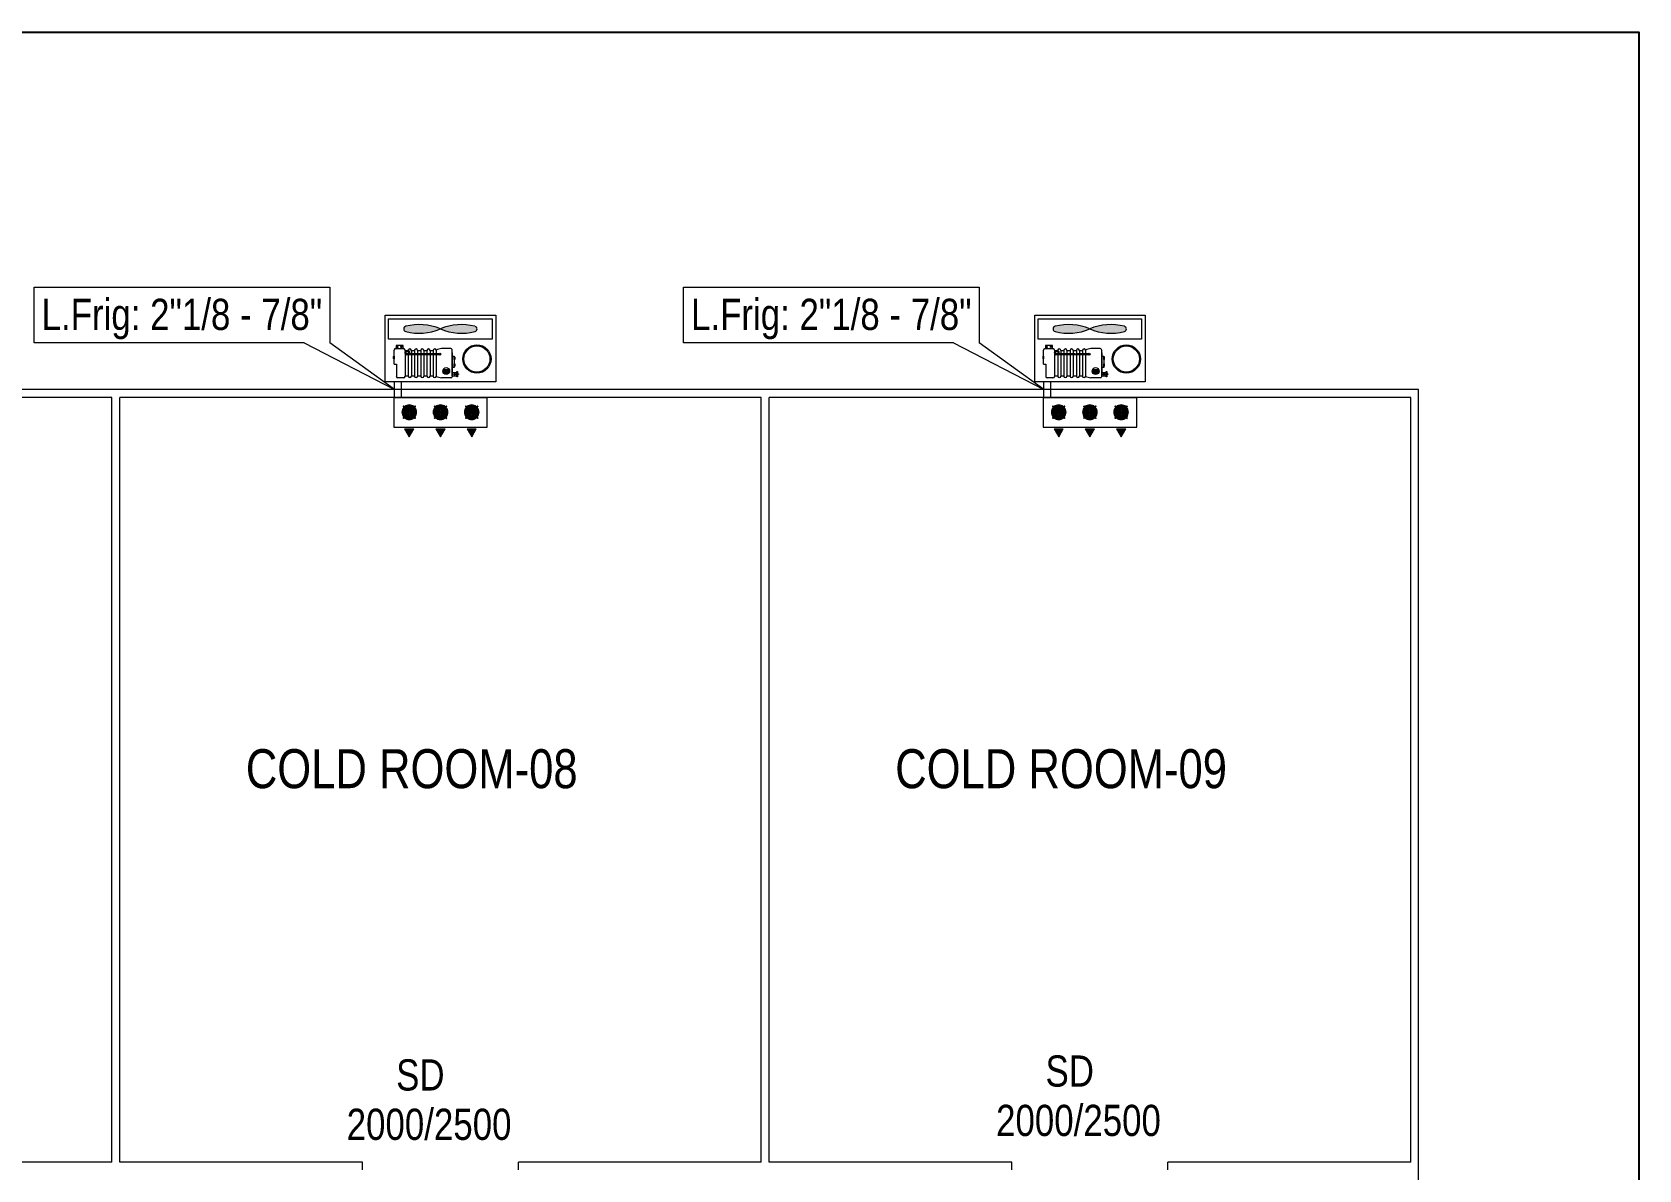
# Model space of a CAD drawing. Header units: millimetres. Extents: x 3417.1 to 3507.1, y 1298.2 to 1329.8.
# Drawn here: x 3486.51 to 3507.11, y 1315.26 to 1329.84 of the extents above; entities that cross this region are included whole.
import ezdxf

# ---------------------------------------------------------------- set-up
doc = ezdxf.new("R2010")
doc.units = ezdxf.units.MM
doc.linetypes.add('JIS_02_0.7', pattern=[1.35, 0.75, -0.6])
for name, color, linetype, lineweight in [('Contour', 7, 'Continuous', 9), ('Froid', 6, 'Continuous', 9), ('P.A.C', 112, 'Continuous', 13)]:
    doc.layers.add(name, color=color, linetype=linetype, lineweight=lineweight)
doc.layers.add('Text01', color=42, linetype='Continuous')
doc.styles.get("Standard").update_dxf_attribs({"font": 'arial.ttf'})

# ---------------------------------------------------------------- blocks, each defined once
blk = doc.blocks.new('GTEW')
at = {"layer": 'Froid'}
h = blk.add_hatch(color=256, dxfattribs=at)
h.dxf.hatch_style = 1
h.set_gradient(color1=(255, 0, 255), color2=(173, 173, 173), tint=1, name='SPHERICAL')
h.paths.add_polyline_path([(3492.186, 1326.001, 0.76774), (3492.186, 1326.068, 0.170197), (3491.742, 1326.034, 0.170197)])
h.paths.add_polyline_path([(3491.742, 1326.034, 0.170197), (3491.298, 1326.068, 0.76774), (3491.298, 1326.001, 0.170197)])
h = blk.add_hatch(color=256, dxfattribs=at)
h.dxf.hatch_style = 1
h.set_gradient(color1=(255, 0, 255), color2=(173, 173, 173), tint=1, name='SPHERICAL')
h.paths.add_polyline_path([(3500.511, 1326.001, 0.76774), (3500.511, 1326.068, 0.170197), (3500.067, 1326.034, 0.170197)])
h.paths.add_polyline_path([(3500.067, 1326.034, 0.170197), (3499.623, 1326.068, 0.76774), (3499.623, 1326.001, 0.170197)])
h = blk.add_hatch(color=256, dxfattribs=at)
h.dxf.hatch_style = 1
h.paths.add_polyline_path([(3491.301, 1325.755), (3491.301, 1325.758), (3491.291, 1325.758), (3491.291, 1325.737, -0.190781)])
h.paths.add_polyline_path([(3491.291, 1325.729), (3491.291, 1325.724, 0.414214), (3491.311, 1325.704), (3491.319, 1325.704, -0.376247)])
h.paths.add_polyline_path([(3491.331, 1325.707, -0.106016), (3491.319, 1325.704), (3491.331, 1325.704)])
h.paths.add_polyline_path([(3491.301, 1325.735), (3491.301, 1325.736, 0.041034), (3491.301, 1325.733, 0.427359), (3491.32, 1325.715, -0.398981)])
h = blk.add_hatch(color=256, dxfattribs=at)
h.dxf.hatch_style = 1
h.paths.add_polyline_path([(3491.331, 1325.758), (3491.306, 1325.758, 0.051406), (3491.301, 1325.755), (3491.301, 1325.736, -0.579239), (3491.331, 1325.747)])
h = blk.add_hatch(color=256, dxfattribs=at)
h.dxf.hatch_style = 1
h.paths.add_polyline_path([(3491.726, 1325.71, 1), (3491.744, 1325.71, 1)])
h = blk.add_hatch(color=256, dxfattribs=at)
h.dxf.hatch_style = 1
h.paths.add_polyline_path([(3499.626, 1325.755), (3499.626, 1325.758), (3499.616, 1325.758), (3499.616, 1325.737, -0.190781)])
h.paths.add_polyline_path([(3499.616, 1325.729), (3499.616, 1325.724, 0.414214), (3499.636, 1325.704), (3499.644, 1325.704, -0.376247)])
h.paths.add_polyline_path([(3499.656, 1325.707, -0.106016), (3499.644, 1325.704), (3499.656, 1325.704)])
h.paths.add_polyline_path([(3499.626, 1325.735), (3499.626, 1325.736, 0.041034), (3499.626, 1325.733, 0.427359), (3499.645, 1325.715, -0.398981)])
h = blk.add_hatch(color=256, dxfattribs=at)
h.dxf.hatch_style = 1
h.paths.add_polyline_path([(3499.656, 1325.758), (3499.631, 1325.758, 0.051406), (3499.626, 1325.755), (3499.626, 1325.736, -0.579239), (3499.656, 1325.747)])
h = blk.add_hatch(color=256, dxfattribs=at)
h.dxf.hatch_style = 1
h.paths.add_polyline_path([(3500.051, 1325.71, 1), (3500.069, 1325.71, 1)])
h = blk.add_hatch(color=256, dxfattribs=at)
h.dxf.hatch_style = 1
h.paths.add_polyline_path([(3491.857, 1325.513), (3491.777, 1325.513, 0.103921), (3491.773, 1325.495, 1), (3491.861, 1325.495, 0.103921)])
h = blk.add_hatch(color=256, dxfattribs=at)
h.dxf.hatch_style = 1
h.paths.add_polyline_path([(3500.182, 1325.513), (3500.102, 1325.513, 0.103921), (3500.098, 1325.495, 1), (3500.186, 1325.495, 0.103921)])
h = blk.add_hatch(color=256, dxfattribs=at)
h.dxf.hatch_style = 1
h.paths.add_polyline_path([(3491.975, 1325.457), (3491.971, 1325.459), (3491.971, 1325.449), (3491.975, 1325.45)])
h.paths.add_polyline_path([(3491.971, 1325.457), (3491.968, 1325.457), (3491.968, 1325.451), (3491.971, 1325.451)])
h.paths.add_polyline_path([(3491.971, 1325.459), (3491.968, 1325.459), (3491.968, 1325.457), (3491.971, 1325.457)])
h.paths.add_polyline_path([(3491.971, 1325.451), (3491.968, 1325.451), (3491.968, 1325.449), (3491.971, 1325.449)])
h = blk.add_hatch(color=256, dxfattribs=at)
h.dxf.hatch_style = 1
h.paths.add_polyline_path([(3500.3, 1325.457), (3500.296, 1325.459), (3500.296, 1325.449), (3500.3, 1325.45)])
h.paths.add_polyline_path([(3500.296, 1325.457), (3500.293, 1325.457), (3500.293, 1325.451), (3500.296, 1325.451)])
h.paths.add_polyline_path([(3500.296, 1325.459), (3500.293, 1325.459), (3500.293, 1325.457), (3500.296, 1325.457)])
h.paths.add_polyline_path([(3500.296, 1325.451), (3500.293, 1325.451), (3500.293, 1325.449), (3500.296, 1325.449)])
for points in [[(3491.284, 1324.753), (3491.403, 1324.753), (3491.344, 1324.652)], [(3491.684, 1324.753), (3491.803, 1324.753), (3491.744, 1324.652)], [(3492.084, 1324.753), (3492.203, 1324.753), (3492.144, 1324.652)], [(3499.609, 1324.753), (3499.728, 1324.753), (3499.669, 1324.652)], [(3500.009, 1324.753), (3500.128, 1324.753), (3500.069, 1324.652)], [(3500.409, 1324.753), (3500.528, 1324.753), (3500.469, 1324.652)]]:
    blk.add_hatch(color=256, dxfattribs=at).paths.add_polyline_path(points)
at = {"layer": 'Contour'}
for p, q in [((3504.281, 1325.256), (3469.881, 1325.256)), ((3487.531, 1325.156), (3479.306, 1325.156)), ((3487.531, 1315.356), (3487.531, 1325.156)), ((3495.856, 1325.156), (3487.631, 1325.156)), ((3487.631, 1315.356), (3487.631, 1325.156)), ((3495.856, 1315.356), (3495.856, 1325.156)), ((3504.181, 1325.156), (3495.956, 1325.156)), ((3495.956, 1315.356), (3495.956, 1325.156)), ((3504.181, 1315.356), (3504.181, 1325.156)), ((3504.281, 1301.256), (3504.281, 1325.256)), ((3487.531, 1315.356), (3484.419, 1315.356)), ((3490.744, 1315.356), (3487.631, 1315.356)), ((3490.744, 1315.256), (3490.744, 1315.356)), ((3495.856, 1315.356), (3492.744, 1315.356)), ((3492.744, 1315.256), (3492.744, 1315.356)), ((3499.069, 1315.356), (3495.956, 1315.356)), ((3499.069, 1315.256), (3499.069, 1315.356)), ((3504.181, 1315.356), (3501.069, 1315.356)), ((3501.069, 1315.256), (3501.069, 1315.356))]:
    blk.add_line(p, q, dxfattribs=at)
at = {"layer": 'Froid', "color": 8}
for p, q in [((3489.994, 1325.855), (3491.153, 1325.256)), ((3491.153, 1325.257), (3490.325, 1325.855)), ((3498.319, 1325.855), (3499.478, 1325.256)), ((3499.478, 1325.257), (3498.65, 1325.855))]:
    blk.add_line(p, q, dxfattribs=at)
at = {"layer": 'Froid'}
for p, q in [((3491.143, 1325.674), (3491.149, 1325.674)), ((3491.149, 1325.584), (3491.149, 1325.762)), ((3491.169, 1325.782), (3491.27, 1325.782)), ((3491.29, 1325.762), (3491.29, 1325.426)), ((3491.724, 1325.704), (3491.311, 1325.704)), ((3491.331, 1325.758), (3491.331, 1325.43)), ((3491.559, 1325.715), (3491.341, 1325.715)), ((3491.371, 1325.758), (3491.371, 1325.43)), ((3491.411, 1325.758), (3491.411, 1325.43)), ((3491.45, 1325.758), (3491.45, 1325.43)), ((3491.49, 1325.758), (3491.49, 1325.43)), ((3491.53, 1325.758), (3491.53, 1325.43)), ((3491.57, 1325.758), (3491.57, 1325.43)), ((3491.724, 1325.715), (3491.573, 1325.715)), ((3491.61, 1325.758), (3491.61, 1325.43)), ((3491.649, 1325.758), (3491.649, 1325.43)), ((3491.689, 1325.762), (3491.689, 1325.762)), ((3491.689, 1325.758), (3491.689, 1325.43)), ((3499.468, 1325.674), (3499.474, 1325.674)), ((3499.474, 1325.584), (3499.474, 1325.762)), ((3499.494, 1325.782), (3499.595, 1325.782)), ((3499.615, 1325.762), (3499.615, 1325.426)), ((3500.049, 1325.704), (3499.636, 1325.704)), ((3499.656, 1325.758), (3499.656, 1325.43)), ((3499.884, 1325.715), (3499.666, 1325.715)), ((3499.696, 1325.758), (3499.696, 1325.43)), ((3499.736, 1325.758), (3499.736, 1325.43)), ((3499.775, 1325.758), (3499.775, 1325.43)), ((3499.815, 1325.758), (3499.815, 1325.43)), ((3499.855, 1325.758), (3499.855, 1325.43)), ((3499.895, 1325.758), (3499.895, 1325.43)), ((3500.049, 1325.715), (3499.898, 1325.715)), ((3499.935, 1325.758), (3499.935, 1325.43)), ((3499.974, 1325.758), (3499.974, 1325.43)), ((3500.014, 1325.762), (3500.014, 1325.762)), ((3500.014, 1325.758), (3500.014, 1325.43)), ((3491.149, 1325.667), (3491.143, 1325.667)), ((3491.143, 1325.661), (3491.149, 1325.661)), ((3491.149, 1325.584), (3491.178, 1325.584)), ((3491.178, 1325.584), (3491.178, 1325.426)), ((3491.777, 1325.513), (3491.857, 1325.513)), ((3491.926, 1325.667), (3491.921, 1325.667)), ((3491.921, 1325.66), (3491.924, 1325.66)), ((3491.921, 1325.66), (3491.926, 1325.66)), ((3491.926, 1325.653), (3491.921, 1325.653)), ((3491.926, 1325.578), (3491.921, 1325.578)), ((3491.921, 1325.572), (3491.926, 1325.572)), ((3491.926, 1325.564), (3491.921, 1325.564)), ((3499.474, 1325.667), (3499.468, 1325.667)), ((3499.468, 1325.661), (3499.474, 1325.661)), ((3499.474, 1325.584), (3499.503, 1325.584)), ((3499.503, 1325.584), (3499.503, 1325.426)), ((3500.102, 1325.513), (3500.182, 1325.513)), ((3500.251, 1325.667), (3500.246, 1325.667)), ((3500.246, 1325.66), (3500.249, 1325.66)), ((3500.246, 1325.66), (3500.251, 1325.66)), ((3500.251, 1325.653), (3500.246, 1325.653)), ((3500.251, 1325.578), (3500.246, 1325.578)), ((3500.246, 1325.572), (3500.251, 1325.572)), ((3500.251, 1325.564), (3500.246, 1325.564)), ((3491.27, 1325.406), (3491.197, 1325.406)), ((3491.244, 1325.156), (3491.244, 1325.358)), ((3491.689, 1325.426), (3491.689, 1325.426)), ((3491.968, 1325.459), (3491.971, 1325.459)), ((3491.968, 1325.45), (3491.968, 1325.457)), ((3491.971, 1325.457), (3491.968, 1325.457)), ((3491.971, 1325.451), (3491.968, 1325.451)), ((3491.968, 1325.449), (3491.971, 1325.449)), ((3491.971, 1325.449), (3491.971, 1325.459)), ((3491.971, 1325.459), (3491.975, 1325.457)), ((3491.975, 1325.45), (3491.971, 1325.449)), ((3491.975, 1325.457), (3491.975, 1325.45)), ((3499.595, 1325.406), (3499.522, 1325.406)), ((3499.569, 1325.156), (3499.569, 1325.358)), ((3500.014, 1325.426), (3500.014, 1325.426)), ((3500.293, 1325.459), (3500.296, 1325.459)), ((3500.293, 1325.45), (3500.293, 1325.457)), ((3500.296, 1325.457), (3500.293, 1325.457)), ((3500.296, 1325.451), (3500.293, 1325.451)), ((3500.293, 1325.449), (3500.296, 1325.449)), ((3500.296, 1325.449), (3500.296, 1325.459)), ((3500.296, 1325.459), (3500.3, 1325.457)), ((3500.3, 1325.45), (3500.296, 1325.449)), ((3500.3, 1325.457), (3500.3, 1325.45)), ((3491.144, 1325.156), (3491.144, 1324.777)), ((3491.144, 1325.156), (3492.344, 1325.156)), ((3492.344, 1324.777), (3492.344, 1325.156)), ((3499.469, 1325.156), (3499.469, 1324.777)), ((3499.469, 1325.156), (3500.669, 1325.156)), ((3500.669, 1324.777), (3500.669, 1325.156)), ((3491.144, 1324.777), (3492.344, 1324.777)), ((3491.284, 1324.753), (3491.403, 1324.753)), ((3491.284, 1324.753), (3491.344, 1324.652)), ((3491.344, 1324.652), (3491.403, 1324.753)), ((3491.684, 1324.753), (3491.803, 1324.753)), ((3491.684, 1324.753), (3491.744, 1324.652)), ((3491.744, 1324.652), (3491.803, 1324.753)), ((3492.084, 1324.753), (3492.203, 1324.753)), ((3492.084, 1324.753), (3492.144, 1324.652)), ((3492.144, 1324.652), (3492.203, 1324.753)), ((3499.469, 1324.777), (3500.669, 1324.777)), ((3499.609, 1324.753), (3499.728, 1324.753)), ((3499.609, 1324.753), (3499.669, 1324.652)), ((3499.669, 1324.652), (3499.728, 1324.753)), ((3500.009, 1324.753), (3500.128, 1324.753)), ((3500.009, 1324.753), (3500.069, 1324.652)), ((3500.069, 1324.652), (3500.128, 1324.753)), ((3500.409, 1324.753), (3500.528, 1324.753)), ((3500.409, 1324.753), (3500.469, 1324.652)), ((3500.469, 1324.652), (3500.528, 1324.753))]:
    blk.add_line(p, q, dxfattribs=at)
at = {"layer": 'Froid', "linetype": 'JIS_02_0.7'}
for p, q in [((3491.153, 1325.156), (3491.153, 1325.358)), ((3499.478, 1325.156), (3499.478, 1325.358))]:
    blk.add_line(p, q, dxfattribs=at)
at = {"layer": 'Froid', "color": 8}
for points in [[(3489.994, 1325.855), (3486.533, 1325.855), (3486.533, 1326.57), (3490.325, 1326.57), (3490.325, 1325.855)], [(3498.319, 1325.855), (3494.858, 1325.855), (3494.858, 1326.57), (3498.65, 1326.57), (3498.65, 1325.855)]]:
    blk.add_lwpolyline(points, dxfattribs=at)
at = {"layer": 'Froid', "ltscale": 0.1}
for points in [[(3491.036, 1326.211), (3492.451, 1326.211), (3492.451, 1325.358), (3491.036, 1325.358)], [(3499.361, 1326.211), (3500.776, 1326.211), (3500.776, 1325.358), (3499.361, 1325.358)]]:
    blk.add_lwpolyline(points, close=True, dxfattribs=at)
at = {"layer": 'Froid'}
for points in [[(3491.079, 1326.165), (3492.404, 1326.165), (3492.404, 1325.904), (3491.079, 1325.904)], [(3499.404, 1326.165), (3500.729, 1326.165), (3500.729, 1325.904), (3499.404, 1325.904)], [(3491.176, 1325.782), (3491.265, 1325.782), (3491.265, 1325.82), (3491.176, 1325.82)], [(3491.895, 1325.686), (3491.921, 1325.686), (3491.921, 1325.54), (3491.895, 1325.54)], [(3499.501, 1325.782), (3499.59, 1325.782), (3499.59, 1325.82), (3499.501, 1325.82)], [(3500.22, 1325.686), (3500.246, 1325.686), (3500.246, 1325.54), (3500.22, 1325.54)], [(3491.895, 1325.476), (3491.953, 1325.476), (3491.953, 1325.43), (3491.895, 1325.43)], [(3491.953, 1325.487), (3491.96, 1325.487), (3491.96, 1325.42), (3491.953, 1325.42)], [(3500.22, 1325.476), (3500.278, 1325.476), (3500.278, 1325.43), (3500.22, 1325.43)], [(3500.278, 1325.487), (3500.285, 1325.487), (3500.285, 1325.42), (3500.278, 1325.42)]]:
    blk.add_lwpolyline(points, close=True, dxfattribs=at)
for points in [[(3491.143, 1325.655), (3491.143, 1325.681, -0.414214), (3491.147, 1325.685), (3491.149, 1325.685), (3491.149, 1325.651), (3491.147, 1325.651, -0.414214)], [(3491.926, 1325.673), (3491.926, 1325.646, -0.414214), (3491.923, 1325.642), (3491.921, 1325.642), (3491.921, 1325.677), (3491.923, 1325.677, -0.414214)], [(3499.468, 1325.655), (3499.468, 1325.681, -0.414214), (3499.472, 1325.685), (3499.474, 1325.685), (3499.474, 1325.651), (3499.472, 1325.651, -0.414214)], [(3500.251, 1325.673), (3500.251, 1325.646, -0.414214), (3500.248, 1325.642), (3500.246, 1325.642), (3500.246, 1325.677), (3500.248, 1325.677, -0.414214)], [(3491.926, 1325.584), (3491.926, 1325.558, -0.414214), (3491.923, 1325.554), (3491.921, 1325.554), (3491.921, 1325.588), (3491.923, 1325.588, -0.414214)], [(3500.251, 1325.584), (3500.251, 1325.558, -0.414214), (3500.248, 1325.554), (3500.246, 1325.554), (3500.246, 1325.588), (3500.248, 1325.588, -0.414214)]]:
    blk.add_lwpolyline(points, format="xyb", close=True, dxfattribs=at)
for points in [[(3491.29, 1325.758), (3491.331, 1325.758)], [(3491.371, 1325.758), (3491.411, 1325.758)], [(3491.45, 1325.758), (3491.49, 1325.758)], [(3491.53, 1325.758), (3491.57, 1325.758)], [(3491.61, 1325.758), (3491.649, 1325.758)], [(3499.615, 1325.758), (3499.656, 1325.758)], [(3499.696, 1325.758), (3499.736, 1325.758)], [(3499.775, 1325.758), (3499.815, 1325.758)], [(3499.855, 1325.758), (3499.895, 1325.758)], [(3499.935, 1325.758), (3499.974, 1325.758)], [(3491.331, 1325.43), (3491.29, 1325.43)], [(3491.411, 1325.43), (3491.371, 1325.43)], [(3491.49, 1325.43), (3491.45, 1325.43)], [(3491.57, 1325.43), (3491.53, 1325.43)], [(3491.649, 1325.43), (3491.61, 1325.43)], [(3491.968, 1325.449), (3491.968, 1325.459)], [(3499.656, 1325.43), (3499.615, 1325.43)], [(3499.736, 1325.43), (3499.696, 1325.43)], [(3499.815, 1325.43), (3499.775, 1325.43)], [(3499.895, 1325.43), (3499.855, 1325.43)], [(3499.974, 1325.43), (3499.935, 1325.43)], [(3500.293, 1325.449), (3500.293, 1325.459)]]:
    blk.add_lwpolyline(points, dxfattribs=at)
for points in [[(3491.895, 1325.46), (3491.895, 1325.762, 0.414214), (3491.875, 1325.782), (3491.755, 1325.782)], [(3491.895, 1325.728), (3491.895, 1325.426, -0.414214), (3491.875, 1325.406), (3491.755, 1325.406)], [(3500.22, 1325.46), (3500.22, 1325.762, 0.414214), (3500.2, 1325.782), (3500.08, 1325.782)], [(3500.22, 1325.728), (3500.22, 1325.426, -0.414214), (3500.2, 1325.406), (3500.08, 1325.406)]]:
    blk.add_lwpolyline(points, format="xyb", dxfattribs=at)
for centre, radius in [((3491.19, 1325.803), 0.00794), ((3491.243, 1325.803), 0.00852), ((3491.319, 1325.733), 0.0285), ((3491.319, 1325.733), 0.0183), ((3491.735, 1325.71), 0.0121), ((3491.735, 1325.71), 0.0087), ((3492.211, 1325.649), 0.181), ((3492.211, 1325.649), 0.167), ((3499.515, 1325.803), 0.00794), ((3499.568, 1325.803), 0.00852), ((3499.644, 1325.733), 0.0285), ((3499.644, 1325.733), 0.0183), ((3500.06, 1325.71), 0.0121), ((3500.06, 1325.71), 0.0087), ((3500.536, 1325.649), 0.181), ((3500.536, 1325.649), 0.167), ((3491.817, 1325.495), 0.0438), ((3500.142, 1325.495), 0.0438), ((3491.925, 1325.453), 0.00872), ((3491.925, 1325.453), 0.00701), ((3491.925, 1325.453), 0.00439), ((3491.925, 1325.453), 0.00261), ((3500.25, 1325.453), 0.00872), ((3500.25, 1325.453), 0.00701), ((3500.25, 1325.453), 0.00439), ((3500.25, 1325.453), 0.00261)]:
    blk.add_circle(centre, radius, dxfattribs=at)
for centre, radius, start, end in [((3491.472, 1325.418), 0.673, 66.3341, 104.9702), ((3492.012, 1325.418), 0.673, 75.0298, 113.6659), ((3499.797, 1325.418), 0.673, 66.3341, 104.9702), ((3500.337, 1325.418), 0.673, 75.0298, 113.6659), ((3491.307, 1326.034), 0.035, 104.9702, 255.0298), ((3491.472, 1326.651), 0.673, 255.0298, 293.6659), ((3492.012, 1326.651), 0.673, 246.3341, 284.9702), ((3492.177, 1326.034), 0.035, 284.9702, 75.0298), ((3499.632, 1326.034), 0.035, 104.9702, 255.0298), ((3499.797, 1326.651), 0.673, 255.0298, 293.6659), ((3500.337, 1326.651), 0.673, 246.3341, 284.9702), ((3500.502, 1326.034), 0.035, 284.9702, 75.0298), ((3491.169, 1325.762), 0.0199, 90, 180), ((3491.27, 1325.762), 0.0199, 0, 90), ((3491.311, 1325.724), 0.0199, 180, 270), ((3491.321, 1325.735), 0.0199, 180, 270), ((3491.351, 1325.758), 0.0199, 0, 180), ((3491.43, 1325.758), 0.0199, 0, 180), ((3491.51, 1325.758), 0.0199, 0, 180), ((3491.559, 1325.717), 0.00199, 270, 0), ((3491.59, 1325.758), 0.0199, 0, 180), ((3491.573, 1325.717), 0.00199, 180, 270), ((3491.669, 1325.758), 0.0199, 0, 180), ((3491.841, 1325.378), 0.414, 101.9747, 111.5456), ((3499.494, 1325.762), 0.0199, 90, 180), ((3499.595, 1325.762), 0.0199, 0, 90), ((3499.636, 1325.724), 0.0199, 180, 270), ((3499.646, 1325.735), 0.0199, 180, 270), ((3499.676, 1325.758), 0.0199, 0, 180), ((3499.755, 1325.758), 0.0199, 0, 180), ((3499.835, 1325.758), 0.0199, 0, 180), ((3499.884, 1325.717), 0.00199, 270, 0), ((3499.915, 1325.758), 0.0199, 0, 180), ((3499.898, 1325.717), 0.00199, 180, 270), ((3499.994, 1325.758), 0.0199, 0, 180), ((3500.166, 1325.378), 0.414, 101.9747, 111.5456), ((3491.197, 1325.426), 0.0199, 180, 270), ((3491.27, 1325.426), 0.0199, 270, 0), ((3491.351, 1325.43), 0.0199, 180, 0), ((3491.43, 1325.43), 0.0199, 180, 0), ((3491.51, 1325.43), 0.0199, 180, 0), ((3491.59, 1325.43), 0.0199, 180, 0), ((3491.669, 1325.43), 0.0199, 180, 0), ((3491.841, 1325.811), 0.414, 248.4544, 258.0253), ((3499.522, 1325.426), 0.0199, 180, 270), ((3499.595, 1325.426), 0.0199, 270, 0), ((3499.676, 1325.43), 0.0199, 180, 0), ((3499.755, 1325.43), 0.0199, 180, 0), ((3499.835, 1325.43), 0.0199, 180, 0), ((3499.915, 1325.43), 0.0199, 180, 0), ((3499.994, 1325.43), 0.0199, 180, 0), ((3500.166, 1325.811), 0.414, 248.4544, 258.0253)]:
    blk.add_arc(centre, radius, start, end, dxfattribs=at)
at = {"layer": 'P.A.C'}
for p, q in [((3491.327, 1324.977), (3491.265, 1325.039)), ((3491.327, 1324.956), (3491.265, 1324.895)), ((3491.333, 1324.983), (3491.272, 1325.045)), ((3491.333, 1324.95), (3491.272, 1324.888)), ((3491.334, 1324.976), (3491.325, 1324.967)), ((3491.334, 1324.957), (3491.325, 1324.967)), ((3491.334, 1324.976), (3491.344, 1324.985)), ((3491.334, 1324.957), (3491.344, 1324.948)), ((3491.353, 1324.976), (3491.344, 1324.985)), ((3491.344, 1324.948), (3491.344, 1324.985)), ((3491.353, 1324.957), (3491.344, 1324.948)), ((3491.353, 1324.976), (3491.362, 1324.967)), ((3491.353, 1324.957), (3491.362, 1324.967)), ((3491.354, 1324.983), (3491.416, 1325.045)), ((3491.354, 1324.95), (3491.416, 1324.888)), ((3491.36, 1324.977), (3491.422, 1325.039)), ((3491.36, 1324.956), (3491.422, 1324.895)), ((3491.727, 1324.977), (3491.665, 1325.039)), ((3491.727, 1324.956), (3491.665, 1324.895)), ((3491.733, 1324.983), (3491.672, 1325.045)), ((3491.733, 1324.95), (3491.672, 1324.888)), ((3491.734, 1324.976), (3491.725, 1324.967)), ((3491.734, 1324.957), (3491.725, 1324.967)), ((3491.734, 1324.976), (3491.744, 1324.985)), ((3491.734, 1324.957), (3491.744, 1324.948)), ((3491.753, 1324.976), (3491.744, 1324.985)), ((3491.744, 1324.948), (3491.744, 1324.985)), ((3491.753, 1324.957), (3491.744, 1324.948)), ((3491.753, 1324.976), (3491.762, 1324.967)), ((3491.753, 1324.957), (3491.762, 1324.967)), ((3491.754, 1324.983), (3491.816, 1325.045)), ((3491.754, 1324.95), (3491.816, 1324.888)), ((3491.76, 1324.977), (3491.822, 1325.039)), ((3491.76, 1324.956), (3491.822, 1324.895)), ((3492.127, 1324.977), (3492.065, 1325.039)), ((3492.127, 1324.956), (3492.065, 1324.895)), ((3492.133, 1324.983), (3492.072, 1325.045)), ((3492.133, 1324.95), (3492.072, 1324.888)), ((3492.134, 1324.976), (3492.125, 1324.967)), ((3492.134, 1324.957), (3492.125, 1324.967)), ((3492.134, 1324.976), (3492.144, 1324.985)), ((3492.134, 1324.957), (3492.144, 1324.948)), ((3492.153, 1324.976), (3492.144, 1324.985)), ((3492.144, 1324.948), (3492.144, 1324.985)), ((3492.153, 1324.957), (3492.144, 1324.948)), ((3492.153, 1324.976), (3492.162, 1324.967)), ((3492.153, 1324.957), (3492.162, 1324.967)), ((3492.154, 1324.983), (3492.216, 1325.045)), ((3492.154, 1324.95), (3492.216, 1324.888)), ((3492.16, 1324.977), (3492.222, 1325.039)), ((3492.16, 1324.956), (3492.222, 1324.895)), ((3499.652, 1324.977), (3499.59, 1325.039)), ((3499.652, 1324.956), (3499.59, 1324.895)), ((3499.658, 1324.983), (3499.597, 1325.045)), ((3499.658, 1324.95), (3499.597, 1324.888)), ((3499.659, 1324.976), (3499.65, 1324.967)), ((3499.659, 1324.957), (3499.65, 1324.967)), ((3499.659, 1324.976), (3499.669, 1324.985)), ((3499.659, 1324.957), (3499.669, 1324.948)), ((3499.678, 1324.976), (3499.669, 1324.985)), ((3499.669, 1324.948), (3499.669, 1324.985)), ((3499.678, 1324.957), (3499.669, 1324.948)), ((3499.678, 1324.976), (3499.687, 1324.967)), ((3499.678, 1324.957), (3499.687, 1324.967)), ((3499.679, 1324.983), (3499.741, 1325.045)), ((3499.679, 1324.95), (3499.741, 1324.888)), ((3499.685, 1324.977), (3499.747, 1325.039)), ((3499.685, 1324.956), (3499.747, 1324.895)), ((3500.052, 1324.977), (3499.99, 1325.039)), ((3500.052, 1324.956), (3499.99, 1324.895)), ((3500.058, 1324.983), (3499.997, 1325.045)), ((3500.058, 1324.95), (3499.997, 1324.888)), ((3500.059, 1324.976), (3500.05, 1324.967)), ((3500.059, 1324.957), (3500.05, 1324.967)), ((3500.059, 1324.976), (3500.069, 1324.985)), ((3500.059, 1324.957), (3500.069, 1324.948)), ((3500.078, 1324.976), (3500.069, 1324.985)), ((3500.069, 1324.948), (3500.069, 1324.985)), ((3500.078, 1324.957), (3500.069, 1324.948)), ((3500.078, 1324.976), (3500.087, 1324.967)), ((3500.078, 1324.957), (3500.087, 1324.967)), ((3500.079, 1324.983), (3500.141, 1325.045)), ((3500.079, 1324.95), (3500.141, 1324.888)), ((3500.085, 1324.977), (3500.147, 1325.039)), ((3500.085, 1324.956), (3500.147, 1324.895)), ((3500.452, 1324.977), (3500.39, 1325.039)), ((3500.452, 1324.956), (3500.39, 1324.895)), ((3500.458, 1324.983), (3500.397, 1325.045)), ((3500.458, 1324.95), (3500.397, 1324.888)), ((3500.459, 1324.976), (3500.45, 1324.967)), ((3500.459, 1324.957), (3500.45, 1324.967)), ((3500.459, 1324.976), (3500.469, 1324.985)), ((3500.459, 1324.957), (3500.469, 1324.948)), ((3500.478, 1324.976), (3500.469, 1324.985)), ((3500.469, 1324.948), (3500.469, 1324.985)), ((3500.478, 1324.957), (3500.469, 1324.948)), ((3500.478, 1324.976), (3500.487, 1324.967)), ((3500.478, 1324.957), (3500.487, 1324.967)), ((3500.479, 1324.983), (3500.541, 1325.045)), ((3500.479, 1324.95), (3500.541, 1324.888)), ((3500.485, 1324.977), (3500.547, 1325.039)), ((3500.485, 1324.956), (3500.547, 1324.895))]:
    blk.add_line(p, q, dxfattribs=at)
for centre, radius in [((3491.269, 1325.042), 0.00189), ((3491.269, 1324.892), 0.00189), ((3491.344, 1324.967), 0.0194), ((3491.419, 1325.042), 0.00189), ((3491.419, 1324.892), 0.00189), ((3491.669, 1325.042), 0.00189), ((3491.669, 1324.892), 0.00189), ((3491.744, 1324.967), 0.0194), ((3491.819, 1325.042), 0.00189), ((3491.819, 1324.892), 0.00189), ((3492.069, 1325.042), 0.00189), ((3492.069, 1324.892), 0.00189), ((3492.144, 1324.967), 0.0194), ((3492.219, 1325.042), 0.00189), ((3492.219, 1324.892), 0.00189), ((3499.594, 1325.042), 0.00189), ((3499.594, 1324.892), 0.00189), ((3499.669, 1324.967), 0.0194), ((3499.744, 1325.042), 0.00189), ((3499.744, 1324.892), 0.00189), ((3499.994, 1325.042), 0.00189), ((3499.994, 1324.892), 0.00189), ((3500.069, 1324.967), 0.0194), ((3500.144, 1325.042), 0.00189), ((3500.144, 1324.892), 0.00189), ((3500.394, 1325.042), 0.00189), ((3500.394, 1324.892), 0.00189), ((3500.469, 1324.967), 0.0194), ((3500.544, 1325.042), 0.00189), ((3500.544, 1324.892), 0.00189)]:
    blk.add_circle(centre, radius, dxfattribs=at)
at = {"layer": 'P.A.C', "color": 6}
for centre, radius, start, end in [((3491.344, 1324.967), 0.0939, 47.6609, 132.3391), ((3491.344, 1324.967), 0.0877, 47.8494, 132.1506), ((3491.744, 1324.967), 0.0939, 47.6609, 132.3391), ((3491.744, 1324.967), 0.0877, 47.8494, 132.1506), ((3492.144, 1324.967), 0.0939, 47.6609, 132.3391), ((3492.144, 1324.967), 0.0877, 47.8494, 132.1506), ((3499.669, 1324.967), 0.0939, 47.6609, 132.3391), ((3499.669, 1324.967), 0.0877, 47.8494, 132.1506), ((3500.069, 1324.967), 0.0939, 47.6609, 132.3391), ((3500.069, 1324.967), 0.0877, 47.8494, 132.1506), ((3500.469, 1324.967), 0.0939, 47.6609, 132.3391), ((3500.469, 1324.967), 0.0877, 47.8494, 132.1506), ((3491.344, 1324.967), 0.0939, 137.6609, 222.3391), ((3491.344, 1324.967), 0.0877, 137.8494, 222.1506), ((3491.344, 1324.967), 0.0815, 138.0668, 221.9332), ((3491.344, 1324.967), 0.0753, 138.32, 221.68), ((3491.344, 1324.967), 0.0691, 138.6189, 221.3811), ((3491.344, 1324.967), 0.0939, 227.6609, 312.3391), ((3491.344, 1324.967), 0.0629, 138.9769, 221.0231), ((3491.344, 1324.967), 0.0877, 227.8494, 312.1506), ((3491.344, 1324.967), 0.0567, 139.4136, 220.5864), ((3491.344, 1324.967), 0.0815, 48.0668, 131.9332), ((3491.344, 1324.967), 0.0815, 228.0668, 311.9332), ((3491.344, 1324.967), 0.0505, 139.9582, 220.0418), ((3491.344, 1324.967), 0.0753, 48.32, 131.68), ((3491.344, 1324.967), 0.0753, 228.32, 311.68), ((3491.344, 1324.967), 0.0691, 48.6189, 131.3811), ((3491.344, 1324.967), 0.0691, 228.6189, 311.3811), ((3491.344, 1324.967), 0.0442, 140.6565, 219.3435), ((3491.344, 1324.967), 0.0629, 48.9769, 131.0231), ((3491.344, 1324.967), 0.0629, 228.9769, 311.0231), ((3491.344, 1324.967), 0.038, 141.584, 218.416), ((3491.344, 1324.967), 0.0567, 49.4136, 130.5864), ((3491.344, 1324.967), 0.0567, 229.4136, 310.5864), ((3491.344, 1324.967), 0.0505, 49.9582, 130.0418), ((3491.344, 1324.967), 0.0505, 229.9582, 310.0418), ((3491.344, 1324.967), 0.0318, 142.8767, 217.1233), ((3491.344, 1324.967), 0.0442, 50.6565, 129.3435), ((3491.344, 1324.967), 0.0442, 230.6565, 309.3435), ((3491.344, 1324.967), 0.038, 51.584, 128.416), ((3491.344, 1324.967), 0.038, 231.584, 308.416), ((3491.344, 1324.967), 0.0318, 52.8767, 127.1233), ((3491.344, 1324.967), 0.0318, 232.8767, 307.1233), ((3491.344, 1324.967), 0.0318, 322.8767, 37.1233), ((3491.344, 1324.967), 0.038, 321.584, 38.416), ((3491.344, 1324.967), 0.0442, 320.6565, 39.3435), ((3491.344, 1324.967), 0.0505, 319.9582, 40.0418), ((3491.344, 1324.967), 0.0567, 319.4136, 40.5864), ((3491.344, 1324.967), 0.0629, 318.9769, 41.0231), ((3491.344, 1324.967), 0.0691, 318.6189, 41.3811), ((3491.344, 1324.967), 0.0753, 318.32, 41.68), ((3491.344, 1324.967), 0.0815, 318.0668, 41.9332), ((3491.344, 1324.967), 0.0877, 317.8494, 42.1506), ((3491.344, 1324.967), 0.0939, 317.6609, 42.3391), ((3491.744, 1324.967), 0.0939, 137.6609, 222.3391), ((3491.744, 1324.967), 0.0877, 137.8494, 222.1506), ((3491.744, 1324.967), 0.0815, 138.0668, 221.9332), ((3491.744, 1324.967), 0.0753, 138.32, 221.68), ((3491.744, 1324.967), 0.0691, 138.6189, 221.3811), ((3491.744, 1324.967), 0.0939, 227.6609, 312.3391), ((3491.744, 1324.967), 0.0629, 138.9769, 221.0231), ((3491.744, 1324.967), 0.0877, 227.8494, 312.1506), ((3491.744, 1324.967), 0.0567, 139.4136, 220.5864), ((3491.744, 1324.967), 0.0815, 48.0668, 131.9332), ((3491.744, 1324.967), 0.0815, 228.0668, 311.9332), ((3491.744, 1324.967), 0.0505, 139.9582, 220.0418), ((3491.744, 1324.967), 0.0753, 48.32, 131.68), ((3491.744, 1324.967), 0.0753, 228.32, 311.68), ((3491.744, 1324.967), 0.0691, 48.6189, 131.3811), ((3491.744, 1324.967), 0.0691, 228.6189, 311.3811), ((3491.744, 1324.967), 0.0442, 140.6565, 219.3435), ((3491.744, 1324.967), 0.0629, 48.9769, 131.0231), ((3491.744, 1324.967), 0.0629, 228.9769, 311.0231), ((3491.744, 1324.967), 0.038, 141.584, 218.416), ((3491.744, 1324.967), 0.0567, 49.4136, 130.5864), ((3491.744, 1324.967), 0.0567, 229.4136, 310.5864), ((3491.744, 1324.967), 0.0505, 49.9582, 130.0418), ((3491.744, 1324.967), 0.0505, 229.9582, 310.0418), ((3491.744, 1324.967), 0.0318, 142.8767, 217.1233), ((3491.744, 1324.967), 0.0442, 50.6565, 129.3435), ((3491.744, 1324.967), 0.0442, 230.6565, 309.3435), ((3491.744, 1324.967), 0.038, 51.584, 128.416), ((3491.744, 1324.967), 0.038, 231.584, 308.416), ((3491.744, 1324.967), 0.0318, 52.8767, 127.1233), ((3491.744, 1324.967), 0.0318, 232.8767, 307.1233), ((3491.744, 1324.967), 0.0318, 322.8767, 37.1233), ((3491.744, 1324.967), 0.038, 321.584, 38.416), ((3491.744, 1324.967), 0.0442, 320.6565, 39.3435), ((3491.744, 1324.967), 0.0505, 319.9582, 40.0418), ((3491.744, 1324.967), 0.0567, 319.4136, 40.5864), ((3491.744, 1324.967), 0.0629, 318.9769, 41.0231), ((3491.744, 1324.967), 0.0691, 318.6189, 41.3811), ((3491.744, 1324.967), 0.0753, 318.32, 41.68), ((3491.744, 1324.967), 0.0815, 318.0668, 41.9332), ((3491.744, 1324.967), 0.0877, 317.8494, 42.1506), ((3491.744, 1324.967), 0.0939, 317.6609, 42.3391), ((3492.144, 1324.967), 0.0939, 137.6609, 222.3391), ((3492.144, 1324.967), 0.0877, 137.8494, 222.1506), ((3492.144, 1324.967), 0.0815, 138.0668, 221.9332), ((3492.144, 1324.967), 0.0753, 138.32, 221.68), ((3492.144, 1324.967), 0.0691, 138.6189, 221.3811), ((3492.144, 1324.967), 0.0939, 227.6609, 312.3391), ((3492.144, 1324.967), 0.0629, 138.9769, 221.0231), ((3492.144, 1324.967), 0.0877, 227.8494, 312.1506), ((3492.144, 1324.967), 0.0567, 139.4136, 220.5864), ((3492.144, 1324.967), 0.0815, 48.0668, 131.9332), ((3492.144, 1324.967), 0.0815, 228.0668, 311.9332), ((3492.144, 1324.967), 0.0505, 139.9582, 220.0418), ((3492.144, 1324.967), 0.0753, 48.32, 131.68), ((3492.144, 1324.967), 0.0753, 228.32, 311.68), ((3492.144, 1324.967), 0.0691, 48.6189, 131.3811), ((3492.144, 1324.967), 0.0691, 228.6189, 311.3811), ((3492.144, 1324.967), 0.0442, 140.6565, 219.3435), ((3492.144, 1324.967), 0.0629, 48.9769, 131.0231), ((3492.144, 1324.967), 0.0629, 228.9769, 311.0231), ((3492.144, 1324.967), 0.038, 141.584, 218.416), ((3492.144, 1324.967), 0.0567, 49.4136, 130.5864), ((3492.144, 1324.967), 0.0567, 229.4136, 310.5864), ((3492.144, 1324.967), 0.0505, 49.9582, 130.0418), ((3492.144, 1324.967), 0.0505, 229.9582, 310.0418), ((3492.144, 1324.967), 0.0318, 142.8767, 217.1233), ((3492.144, 1324.967), 0.0442, 50.6565, 129.3435), ((3492.144, 1324.967), 0.0442, 230.6565, 309.3435), ((3492.144, 1324.967), 0.038, 51.584, 128.416), ((3492.144, 1324.967), 0.038, 231.584, 308.416), ((3492.144, 1324.967), 0.0318, 52.8767, 127.1233), ((3492.144, 1324.967), 0.0318, 232.8767, 307.1233), ((3492.144, 1324.967), 0.0318, 322.8767, 37.1233), ((3492.144, 1324.967), 0.038, 321.584, 38.416), ((3492.144, 1324.967), 0.0442, 320.6565, 39.3435), ((3492.144, 1324.967), 0.0505, 319.9582, 40.0418), ((3492.144, 1324.967), 0.0567, 319.4136, 40.5864), ((3492.144, 1324.967), 0.0629, 318.9769, 41.0231), ((3492.144, 1324.967), 0.0691, 318.6189, 41.3811), ((3492.144, 1324.967), 0.0753, 318.32, 41.68), ((3492.144, 1324.967), 0.0815, 318.0668, 41.9332), ((3492.144, 1324.967), 0.0877, 317.8494, 42.1506), ((3492.144, 1324.967), 0.0939, 317.6609, 42.3391), ((3499.669, 1324.967), 0.0939, 137.6609, 222.3391), ((3499.669, 1324.967), 0.0877, 137.8494, 222.1506), ((3499.669, 1324.967), 0.0815, 138.0668, 221.9332), ((3499.669, 1324.967), 0.0753, 138.32, 221.68), ((3499.669, 1324.967), 0.0691, 138.6189, 221.3811), ((3499.669, 1324.967), 0.0939, 227.6609, 312.3391), ((3499.669, 1324.967), 0.0629, 138.9769, 221.0231), ((3499.669, 1324.967), 0.0877, 227.8494, 312.1506), ((3499.669, 1324.967), 0.0567, 139.4136, 220.5864), ((3499.669, 1324.967), 0.0815, 48.0668, 131.9332), ((3499.669, 1324.967), 0.0815, 228.0668, 311.9332), ((3499.669, 1324.967), 0.0505, 139.9582, 220.0418), ((3499.669, 1324.967), 0.0753, 48.32, 131.68), ((3499.669, 1324.967), 0.0753, 228.32, 311.68), ((3499.669, 1324.967), 0.0691, 48.6189, 131.3811), ((3499.669, 1324.967), 0.0691, 228.6189, 311.3811), ((3499.669, 1324.967), 0.0442, 140.6565, 219.3435), ((3499.669, 1324.967), 0.0629, 48.9769, 131.0231), ((3499.669, 1324.967), 0.0629, 228.9769, 311.0231), ((3499.669, 1324.967), 0.038, 141.584, 218.416), ((3499.669, 1324.967), 0.0567, 49.4136, 130.5864), ((3499.669, 1324.967), 0.0567, 229.4136, 310.5864), ((3499.669, 1324.967), 0.0505, 49.9582, 130.0418), ((3499.669, 1324.967), 0.0505, 229.9582, 310.0418), ((3499.669, 1324.967), 0.0318, 142.8767, 217.1233), ((3499.669, 1324.967), 0.0442, 50.6565, 129.3435), ((3499.669, 1324.967), 0.0442, 230.6565, 309.3435), ((3499.669, 1324.967), 0.038, 51.584, 128.416), ((3499.669, 1324.967), 0.038, 231.584, 308.416), ((3499.669, 1324.967), 0.0318, 52.8767, 127.1233), ((3499.669, 1324.967), 0.0318, 232.8767, 307.1233), ((3499.669, 1324.967), 0.0318, 322.8767, 37.1233), ((3499.669, 1324.967), 0.038, 321.584, 38.416), ((3499.669, 1324.967), 0.0442, 320.6565, 39.3435), ((3499.669, 1324.967), 0.0505, 319.9582, 40.0418), ((3499.669, 1324.967), 0.0567, 319.4136, 40.5864), ((3499.669, 1324.967), 0.0629, 318.9769, 41.0231), ((3499.669, 1324.967), 0.0691, 318.6189, 41.3811), ((3499.669, 1324.967), 0.0753, 318.32, 41.68), ((3499.669, 1324.967), 0.0815, 318.0668, 41.9332), ((3499.669, 1324.967), 0.0877, 317.8494, 42.1506), ((3499.669, 1324.967), 0.0939, 317.6609, 42.3391), ((3500.069, 1324.967), 0.0939, 137.6609, 222.3391), ((3500.069, 1324.967), 0.0877, 137.8494, 222.1506), ((3500.069, 1324.967), 0.0815, 138.0668, 221.9332), ((3500.069, 1324.967), 0.0753, 138.32, 221.68), ((3500.069, 1324.967), 0.0691, 138.6189, 221.3811), ((3500.069, 1324.967), 0.0939, 227.6609, 312.3391), ((3500.069, 1324.967), 0.0629, 138.9769, 221.0231), ((3500.069, 1324.967), 0.0877, 227.8494, 312.1506), ((3500.069, 1324.967), 0.0567, 139.4136, 220.5864), ((3500.069, 1324.967), 0.0815, 48.0668, 131.9332), ((3500.069, 1324.967), 0.0815, 228.0668, 311.9332), ((3500.069, 1324.967), 0.0505, 139.9582, 220.0418), ((3500.069, 1324.967), 0.0753, 48.32, 131.68), ((3500.069, 1324.967), 0.0753, 228.32, 311.68), ((3500.069, 1324.967), 0.0691, 48.6189, 131.3811), ((3500.069, 1324.967), 0.0691, 228.6189, 311.3811), ((3500.069, 1324.967), 0.0442, 140.6565, 219.3435), ((3500.069, 1324.967), 0.0629, 48.9769, 131.0231), ((3500.069, 1324.967), 0.0629, 228.9769, 311.0231), ((3500.069, 1324.967), 0.038, 141.584, 218.416), ((3500.069, 1324.967), 0.0567, 49.4136, 130.5864), ((3500.069, 1324.967), 0.0567, 229.4136, 310.5864), ((3500.069, 1324.967), 0.0505, 49.9582, 130.0418), ((3500.069, 1324.967), 0.0505, 229.9582, 310.0418), ((3500.069, 1324.967), 0.0318, 142.8767, 217.1233), ((3500.069, 1324.967), 0.0442, 50.6565, 129.3435), ((3500.069, 1324.967), 0.0442, 230.6565, 309.3435), ((3500.069, 1324.967), 0.038, 51.584, 128.416), ((3500.069, 1324.967), 0.038, 231.584, 308.416), ((3500.069, 1324.967), 0.0318, 52.8767, 127.1233), ((3500.069, 1324.967), 0.0318, 232.8767, 307.1233), ((3500.069, 1324.967), 0.0318, 322.8767, 37.1233), ((3500.069, 1324.967), 0.038, 321.584, 38.416), ((3500.069, 1324.967), 0.0442, 320.6565, 39.3435), ((3500.069, 1324.967), 0.0505, 319.9582, 40.0418), ((3500.069, 1324.967), 0.0567, 319.4136, 40.5864), ((3500.069, 1324.967), 0.0629, 318.9769, 41.0231), ((3500.069, 1324.967), 0.0691, 318.6189, 41.3811), ((3500.069, 1324.967), 0.0753, 318.32, 41.68), ((3500.069, 1324.967), 0.0815, 318.0668, 41.9332), ((3500.069, 1324.967), 0.0877, 317.8494, 42.1506), ((3500.069, 1324.967), 0.0939, 317.6609, 42.3391), ((3500.469, 1324.967), 0.0939, 137.6609, 222.3391), ((3500.469, 1324.967), 0.0877, 137.8494, 222.1506), ((3500.469, 1324.967), 0.0815, 138.0668, 221.9332), ((3500.469, 1324.967), 0.0753, 138.32, 221.68), ((3500.469, 1324.967), 0.0691, 138.6189, 221.3811), ((3500.469, 1324.967), 0.0939, 227.6609, 312.3391), ((3500.469, 1324.967), 0.0629, 138.9769, 221.0231), ((3500.469, 1324.967), 0.0877, 227.8494, 312.1506), ((3500.469, 1324.967), 0.0567, 139.4136, 220.5864), ((3500.469, 1324.967), 0.0815, 48.0668, 131.9332), ((3500.469, 1324.967), 0.0815, 228.0668, 311.9332), ((3500.469, 1324.967), 0.0505, 139.9582, 220.0418), ((3500.469, 1324.967), 0.0753, 48.32, 131.68), ((3500.469, 1324.967), 0.0753, 228.32, 311.68), ((3500.469, 1324.967), 0.0691, 48.6189, 131.3811), ((3500.469, 1324.967), 0.0691, 228.6189, 311.3811), ((3500.469, 1324.967), 0.0442, 140.6565, 219.3435), ((3500.469, 1324.967), 0.0629, 48.9769, 131.0231), ((3500.469, 1324.967), 0.0629, 228.9769, 311.0231), ((3500.469, 1324.967), 0.038, 141.584, 218.416), ((3500.469, 1324.967), 0.0567, 49.4136, 130.5864), ((3500.469, 1324.967), 0.0567, 229.4136, 310.5864), ((3500.469, 1324.967), 0.0505, 49.9582, 130.0418), ((3500.469, 1324.967), 0.0505, 229.9582, 310.0418), ((3500.469, 1324.967), 0.0318, 142.8767, 217.1233), ((3500.469, 1324.967), 0.0442, 50.6565, 129.3435), ((3500.469, 1324.967), 0.0442, 230.6565, 309.3435), ((3500.469, 1324.967), 0.038, 51.584, 128.416), ((3500.469, 1324.967), 0.038, 231.584, 308.416), ((3500.469, 1324.967), 0.0318, 52.8767, 127.1233), ((3500.469, 1324.967), 0.0318, 232.8767, 307.1233), ((3500.469, 1324.967), 0.0318, 322.8767, 37.1233), ((3500.469, 1324.967), 0.038, 321.584, 38.416), ((3500.469, 1324.967), 0.0442, 320.6565, 39.3435), ((3500.469, 1324.967), 0.0505, 319.9582, 40.0418), ((3500.469, 1324.967), 0.0567, 319.4136, 40.5864), ((3500.469, 1324.967), 0.0629, 318.9769, 41.0231), ((3500.469, 1324.967), 0.0691, 318.6189, 41.3811), ((3500.469, 1324.967), 0.0753, 318.32, 41.68), ((3500.469, 1324.967), 0.0815, 318.0668, 41.9332), ((3500.469, 1324.967), 0.0877, 317.8494, 42.1506), ((3500.469, 1324.967), 0.0939, 317.6609, 42.3391)]:
    blk.add_arc(centre, radius, start, end, dxfattribs=at)
at = {"layer": 'P.A.C'}
for centre, start, end in [((3491.269, 1325.042), 45, 225), ((3491.269, 1324.892), 135, 315), ((3491.419, 1325.042), 315, 135), ((3491.419, 1324.892), 225, 45), ((3491.669, 1325.042), 45, 225), ((3491.669, 1324.892), 135, 315), ((3491.819, 1325.042), 315, 135), ((3491.819, 1324.892), 225, 45), ((3492.069, 1325.042), 45, 225), ((3492.069, 1324.892), 135, 315), ((3492.219, 1325.042), 315, 135), ((3492.219, 1324.892), 225, 45), ((3499.594, 1325.042), 45, 225), ((3499.594, 1324.892), 135, 315), ((3499.744, 1325.042), 315, 135), ((3499.744, 1324.892), 225, 45), ((3499.994, 1325.042), 45, 225), ((3499.994, 1324.892), 135, 315), ((3500.144, 1325.042), 315, 135), ((3500.144, 1324.892), 225, 45), ((3500.394, 1325.042), 45, 225), ((3500.394, 1324.892), 135, 315), ((3500.544, 1325.042), 315, 135), ((3500.544, 1324.892), 225, 45)]:
    blk.add_arc(centre, 0.00436, start, end, dxfattribs=at)
at = {"layer": 'Froid', "width": 0.8}
for p in [(3486.63, 1326.021), (3494.955, 1326.021)]:
    blk.add_text('L.Frig: 2"1/8 - 7/8"', height=0.4, dxfattribs=at).set_placement(p)
at = {"layer": 'Text01', "width": 0.8}
for s, height, p in [('COLD ROOM-08', 0.5, (3489.248, 1320.148)), ('COLD ROOM-09', 0.5, (3497.573, 1320.148)), ('SD', 0.4, (3491.175, 1316.273)), ('SD', 0.4, (3499.5, 1316.323)), ('2000/2500', 0.4, (3490.541, 1315.64)), ('2000/2500', 0.4, (3498.866, 1315.69))]:
    blk.add_text(s, height=height, dxfattribs=at).set_placement(p)

msp = doc.modelspace()

# ---------------------------------------------------------------- linework, layer by layer
at = {"color": 8}
msp.add_lwpolyline([(3417.062, 1329.838), (3507.106, 1329.838), (3507.106, 1298.182), (3417.062, 1298.182)], close=True, dxfattribs=at)

# ---------------------------------------------------------------- block references
at = {"layer": 'Froid'}
msp.add_blockref('GTEW', (0, 0), dxfattribs=at)

doc.saveas('drawing.dxf')
